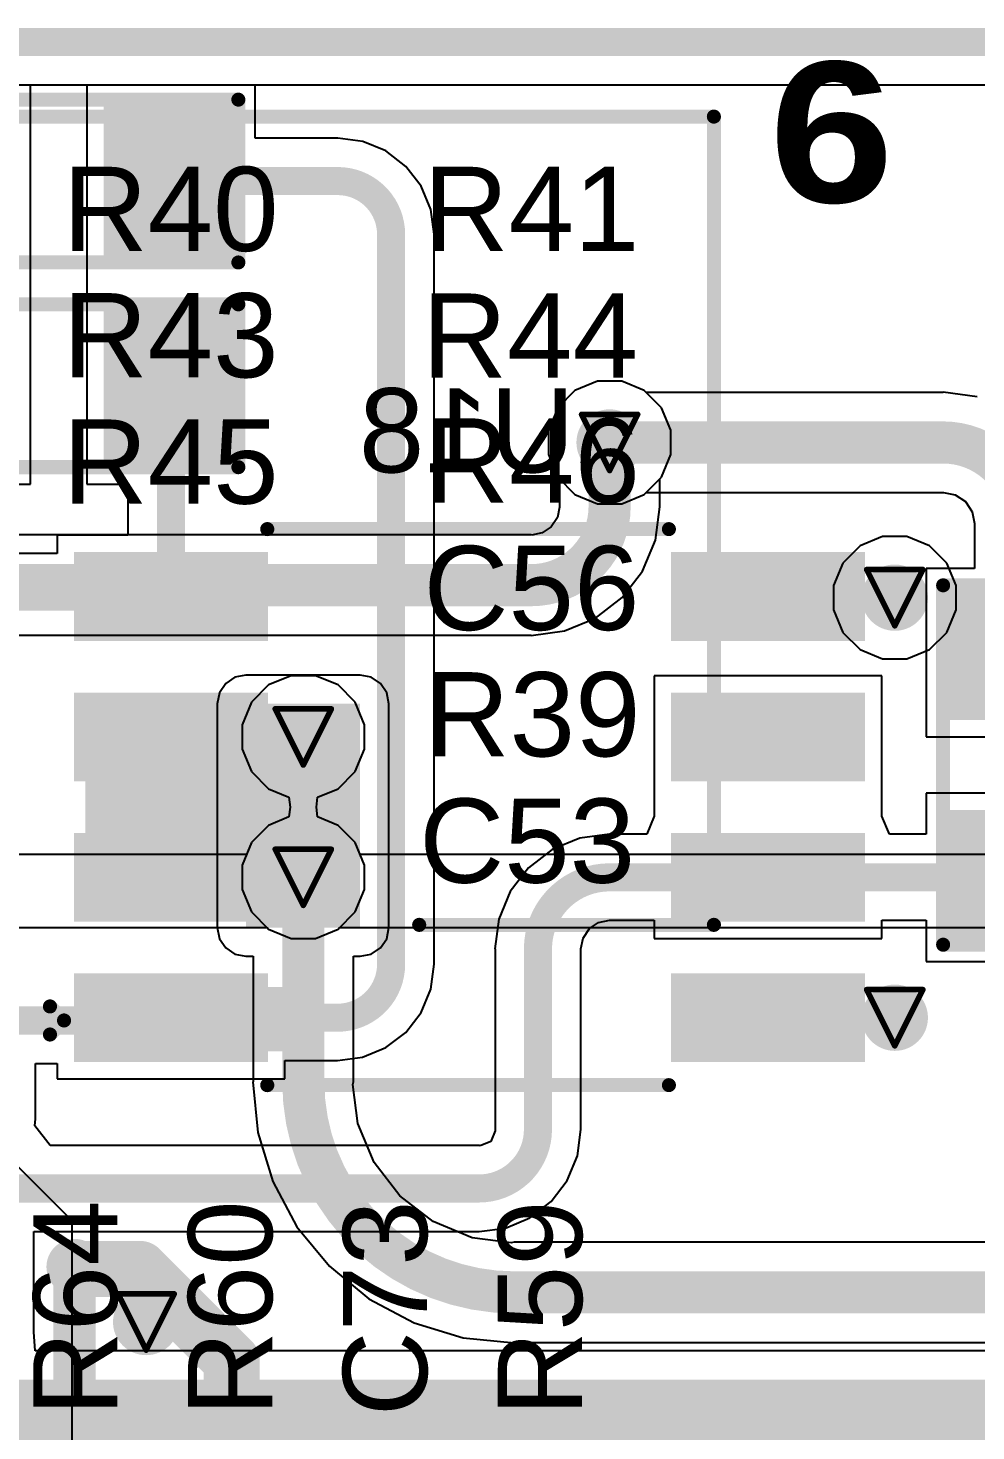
# Model space of a CAD drawing. Header units: inches. Extents: x 0 to 5359, y 0 to 5098.
# Drawn here: x 37.15 to 45.73, y 107.44 to 120.13 of the extents above; entities that cross this region are included whole.
import ezdxf

# ---------------------------------------------------------------- set-up
doc = ezdxf.new("R2010")
doc.units = ezdxf.units.IN
for name, color, linetype in [('Board Outline', 216, 'Continuous'), ('Bottom Layer', 5, 'Continuous'), ('Bottom Overlay', 54, 'Continuous'), ('Bottom Paste', 16, 'Continuous'), ('Bottom Solder', 6, 'Continuous'), ('Drill Drawing', 1, 'Continuous'), ('Layer 1', 16, 'Continuous'), ('Layer 2', 76, 'Continuous'), ('Top Layer', 1, 'Continuous'), ('Top Overlay', 2, 'Continuous'), ('Via Holes', 16, 'Continuous')]:
    doc.layers.add(name, color=color, linetype=linetype)
doc.styles.add('Arial', font='', dxfattribs={"height": 0.2})
doc.styles.add('Arial Black_Bold', font='', dxfattribs={"height": 0.2})
doc.styles.get('Arial').set_extended_font_data('Arial')
doc.styles.get('Arial Black_Bold').set_extended_font_data('Arial Black', bold=True)

# ---------------------------------------------------------------- blocks, each defined once
blk = doc.blocks.new('SOIC_8_0_154___3_90___W______B_2')
at = {"layer": 'Bottom Layer'}
for points in [[(-1.925, 2.205), (-1.925, 1.605), (-3.475, 1.605), (-3.475, 2.205)], [(3.475, 2.205), (3.475, 1.605), (1.925, 1.605), (1.925, 2.205)], [(-1.925, 0.935), (-1.925, 0.335), (-3.475, 0.335), (-3.475, 0.935)], [(3.475, 0.935), (3.475, 0.335), (1.925, 0.335), (1.925, 0.935)], [(-1.925, -0.335), (-1.925, -0.935), (-3.475, -0.935), (-3.475, -0.335)], [(3.475, -0.335), (3.475, -0.935), (1.925, -0.935), (1.925, -0.335)], [(-1.925, -1.605), (-1.925, -2.205), (-3.475, -2.205), (-3.475, -1.605)], [(3.475, -1.605), (3.475, -2.205), (1.925, -2.205), (1.925, -1.605)]]:
    blk.add_hatch(color=5, dxfattribs=at).paths.add_polyline_path(points)
at = {"layer": 'Bottom Overlay'}
blk.add_hatch(color=54, dxfattribs=at).paths.add_polyline_path([(-1.838, -2.21), (-1.483, -2.21), (-1.483, -1.626), (-1.838, -1.626)])
at = {"layer": 'Bottom Paste'}
for points in [[(-1.925, 2.205), (-1.925, 1.605), (-3.475, 1.605), (-3.475, 2.205)], [(3.475, 2.205), (3.475, 1.605), (1.925, 1.605), (1.925, 2.205)], [(-1.925, 0.935), (-1.925, 0.335), (-3.475, 0.335), (-3.475, 0.935)], [(3.475, 0.935), (3.475, 0.335), (1.925, 0.335), (1.925, 0.935)], [(-1.925, -0.335), (-1.925, -0.935), (-3.475, -0.935), (-3.475, -0.335)], [(3.475, -0.335), (3.475, -0.935), (1.925, -0.935), (1.925, -0.335)], [(-1.925, -1.605), (-1.925, -2.205), (-3.475, -2.205), (-3.475, -1.605)], [(3.475, -1.605), (3.475, -2.205), (1.925, -2.205), (1.925, -1.605)]]:
    blk.add_hatch(color=16, dxfattribs=at).paths.add_polyline_path(points)
at = {"layer": 'Bottom Solder'}
for points in [[(-1.823, 2.307), (-1.823, 1.503), (-3.577, 1.503), (-3.577, 2.307)], [(3.577, 2.307), (3.577, 1.503), (1.823, 1.503), (1.823, 2.307)], [(-1.823, 1.037), (-1.823, 0.233), (-3.577, 0.233), (-3.577, 1.037)], [(3.577, 1.037), (3.577, 0.233), (1.823, 0.233), (1.823, 1.037)], [(-1.823, -0.233), (-1.823, -1.037), (-3.577, -1.037), (-3.577, -0.233)], [(3.577, -0.233), (3.577, -1.037), (1.823, -1.037), (1.823, -0.233)], [(-1.823, -1.503), (-1.823, -2.307), (-3.577, -2.307), (-3.577, -1.503)], [(3.577, -1.503), (3.577, -2.307), (1.823, -2.307), (1.823, -1.503)]]:
    blk.add_hatch(color=6, dxfattribs=at).paths.add_polyline_path(points)
at = {"layer": 'Bottom Overlay'}
for points in [[(-1.829, 2.515, 0.127, 0.127, 0), (1.803, 2.515, 0.127, 0.127, 0)], [(-3.794, -1.803, 0.127, 0.127, 0), (-3.667, -1.93, 0.127, 0.127, 0)], [(-3.794, -2.057, 0.127, 0.127, 0), (-3.794, -1.803, 0.127, 0.127, 0)], [(-3.794, -2.057, 0.127, 0.127, 0), (-3.667, -1.93, 0.127, 0.127, 0)], [(-1.829, -2.515, 0.127, 0.127, 0), (1.803, -2.515, 0.127, 0.127, 0)]]:
    blk.add_lwpolyline(points, format="xyseb", dxfattribs=at)
for points in [[(-1.861, 2.515, 0.0635, 0.0635, 1), (-1.797, 2.515, 0.0635, 0.0635, 1)], [(1.772, 2.515, 0.0635, 0.0635, 1), (1.835, 2.515, 0.0635, 0.0635, 1)], [(-3.826, -1.803, 0.0635, 0.0635, 1), (-3.762, -1.803, 0.0635, 0.0635, 1)], [(-3.826, -1.803, 0.0635, 0.0635, 1), (-3.762, -1.803, 0.0635, 0.0635, 1)], [(-3.699, -1.93, 0.0635, 0.0635, 1), (-3.635, -1.93, 0.0635, 0.0635, 1)], [(-3.699, -1.93, 0.0635, 0.0635, 1), (-3.635, -1.93, 0.0635, 0.0635, 1)], [(-3.826, -2.057, 0.0635, 0.0635, 1), (-3.762, -2.057, 0.0635, 0.0635, 1)], [(-3.826, -2.057, 0.0635, 0.0635, 1), (-3.762, -2.057, 0.0635, 0.0635, 1)], [(-1.861, -2.515, 0.0635, 0.0635, 1), (-1.797, -2.515, 0.0635, 0.0635, 1)], [(1.772, -2.515, 0.0635, 0.0635, 1), (1.835, -2.515, 0.0635, 0.0635, 1)]]:
    blk.add_lwpolyline(points, format="xyseb", close=True, dxfattribs=at)
blk = doc.blocks.new('RES_0805_B_7')
at = {"layer": 'Bottom Layer'}
for points in [[(-1.524, 0.635), (-0.508, 0.635), (-0.508, -0.635), (-1.524, -0.635)], [(0.508, 0.635), (1.524, 0.635), (1.524, -0.635), (0.508, -0.635)]]:
    blk.add_hatch(color=5, dxfattribs=at).paths.add_polyline_path(points)
at = {"layer": 'Bottom Paste'}
for points in [[(-1.524, 0.635), (-0.508, 0.635), (-0.508, -0.635), (-1.524, -0.635)], [(0.508, 0.635), (1.524, 0.635), (1.524, -0.635), (0.508, -0.635)]]:
    blk.add_hatch(color=16, dxfattribs=at).paths.add_polyline_path(points)
at = {"layer": 'Bottom Solder'}
for points in [[(-1.6256, 0.7366), (-0.4064, 0.7366), (-0.4064, -0.7366), (-1.6256, -0.7366)], [(0.4064, 0.7366), (1.6256, 0.7366), (1.6256, -0.7366), (0.4064, -0.7366)]]:
    blk.add_hatch(color=6, dxfattribs=at).paths.add_polyline_path(points)
at = {"layer": 'Bottom Overlay'}
for points in [[(1.6256, 0.7366, 0.127, 0.127, 0), (-1.6256, 0.7366, 0.127, 0.127, 0)], [(-1.6256, 0.7366, 0.127, 0.127, 0), (-1.6256, -0.7366, 0.127, 0.127, 0)], [(1.6256, 0.7366, 0.127, 0.127, 0), (1.6256, -0.7366, 0.127, 0.127, 0)], [(1.6256, -0.7366, 0.127, 0.127, 0), (-1.6256, -0.7366, 0.127, 0.127, 0)]]:
    blk.add_lwpolyline(points, format="xyseb", dxfattribs=at)
for points in [[(-1.65735, 0.7366, 0.0635, 0.0635, 1), (-1.59385, 0.7366, 0.0635, 0.0635, 1)], [(-1.65735, 0.7366, 0.0635, 0.0635, 1), (-1.59385, 0.7366, 0.0635, 0.0635, 1)], [(1.59385, 0.7366, 0.0635, 0.0635, 1), (1.65735, 0.7366, 0.0635, 0.0635, 1)], [(1.59385, 0.7366, 0.0635, 0.0635, 1), (1.65735, 0.7366, 0.0635, 0.0635, 1)], [(-1.65735, -0.7366, 0.0635, 0.0635, 1), (-1.59385, -0.7366, 0.0635, 0.0635, 1)], [(-1.65735, -0.7366, 0.0635, 0.0635, 1), (-1.59385, -0.7366, 0.0635, 0.0635, 1)], [(1.59385, -0.7366, 0.0635, 0.0635, 1), (1.65735, -0.7366, 0.0635, 0.0635, 1)], [(1.59385, -0.7366, 0.0635, 0.0635, 1), (1.65735, -0.7366, 0.0635, 0.0635, 1)]]:
    blk.add_lwpolyline(points, format="xyseb", close=True, dxfattribs=at)
blk = doc.blocks.new('RES_0805_B_8')
at = {"layer": 'Bottom Layer'}
for points in [[(-1.524, 0.635), (-0.508, 0.635), (-0.508, -0.635), (-1.524, -0.635)], [(0.508, 0.635), (1.524, 0.635), (1.524, -0.635), (0.508, -0.635)]]:
    blk.add_hatch(color=5, dxfattribs=at).paths.add_polyline_path(points)
at = {"layer": 'Bottom Paste'}
for points in [[(-1.524, 0.635), (-0.508, 0.635), (-0.508, -0.635), (-1.524, -0.635)], [(0.508, 0.635), (1.524, 0.635), (1.524, -0.635), (0.508, -0.635)]]:
    blk.add_hatch(color=16, dxfattribs=at).paths.add_polyline_path(points)
at = {"layer": 'Bottom Solder'}
for points in [[(-1.6256, 0.7366), (-0.4064, 0.7366), (-0.4064, -0.7366), (-1.6256, -0.7366)], [(0.4064, 0.7366), (1.6256, 0.7366), (1.6256, -0.7366), (0.4064, -0.7366)]]:
    blk.add_hatch(color=6, dxfattribs=at).paths.add_polyline_path(points)
at = {"layer": 'Bottom Overlay'}
for points in [[(1.6256, 0.7366, 0.127, 0.127, 0), (-1.6256, 0.7366, 0.127, 0.127, 0)], [(-1.6256, 0.7366, 0.127, 0.127, 0), (-1.6256, -0.7366, 0.127, 0.127, 0)], [(1.6256, 0.7366, 0.127, 0.127, 0), (1.6256, -0.7366, 0.127, 0.127, 0)], [(1.6256, -0.7366, 0.127, 0.127, 0), (-1.6256, -0.7366, 0.127, 0.127, 0)]]:
    blk.add_lwpolyline(points, format="xyseb", dxfattribs=at)
for points in [[(-1.65735, 0.7366, 0.0635, 0.0635, 1), (-1.59385, 0.7366, 0.0635, 0.0635, 1)], [(-1.65735, 0.7366, 0.0635, 0.0635, 1), (-1.59385, 0.7366, 0.0635, 0.0635, 1)], [(1.59385, 0.7366, 0.0635, 0.0635, 1), (1.65735, 0.7366, 0.0635, 0.0635, 1)], [(1.59385, 0.7366, 0.0635, 0.0635, 1), (1.65735, 0.7366, 0.0635, 0.0635, 1)], [(-1.65735, -0.7366, 0.0635, 0.0635, 1), (-1.59385, -0.7366, 0.0635, 0.0635, 1)], [(-1.65735, -0.7366, 0.0635, 0.0635, 1), (-1.59385, -0.7366, 0.0635, 0.0635, 1)], [(1.59385, -0.7366, 0.0635, 0.0635, 1), (1.65735, -0.7366, 0.0635, 0.0635, 1)], [(1.59385, -0.7366, 0.0635, 0.0635, 1), (1.65735, -0.7366, 0.0635, 0.0635, 1)]]:
    blk.add_lwpolyline(points, format="xyseb", close=True, dxfattribs=at)
blk = doc.blocks.new('RES_0805_B_64')
at = {"layer": 'Bottom Layer'}
for points in [[(-1.524, 0.635), (-0.508, 0.635), (-0.508, -0.635), (-1.524, -0.635)], [(0.508, 0.635), (1.524, 0.635), (1.524, -0.635), (0.508, -0.635)]]:
    blk.add_hatch(color=5, dxfattribs=at).paths.add_polyline_path(points)
at = {"layer": 'Bottom Paste'}
for points in [[(-1.524, 0.635), (-0.508, 0.635), (-0.508, -0.635), (-1.524, -0.635)], [(0.508, 0.635), (1.524, 0.635), (1.524, -0.635), (0.508, -0.635)]]:
    blk.add_hatch(color=16, dxfattribs=at).paths.add_polyline_path(points)
at = {"layer": 'Bottom Solder'}
for points in [[(-1.6256, 0.7366), (-0.4064, 0.7366), (-0.4064, -0.7366), (-1.6256, -0.7366)], [(0.4064, 0.7366), (1.6256, 0.7366), (1.6256, -0.7366), (0.4064, -0.7366)]]:
    blk.add_hatch(color=6, dxfattribs=at).paths.add_polyline_path(points)
at = {"layer": 'Bottom Overlay'}
for points in [[(1.6256, 0.7366, 0.127, 0.127, 0), (-1.6256, 0.7366, 0.127, 0.127, 0)], [(-1.6256, -0.7366, 0.127, 0.127, 0), (-1.6256, 0.7366, 0.127, 0.127, 0)], [(1.6256, -0.7366, 0.127, 0.127, 0), (1.6256, 0.7366, 0.127, 0.127, 0)], [(1.6256, -0.7366, 0.127, 0.127, 0), (-1.6256, -0.7366, 0.127, 0.127, 0)]]:
    blk.add_lwpolyline(points, format="xyseb", dxfattribs=at)
for points in [[(-1.65735, 0.7366, 0.0635, 0.0635, 1), (-1.59385, 0.7366, 0.0635, 0.0635, 1)], [(-1.65735, 0.7366, 0.0635, 0.0635, 1), (-1.59385, 0.7366, 0.0635, 0.0635, 1)], [(1.59385, 0.7366, 0.0635, 0.0635, 1), (1.65735, 0.7366, 0.0635, 0.0635, 1)], [(1.59385, 0.7366, 0.0635, 0.0635, 1), (1.65735, 0.7366, 0.0635, 0.0635, 1)], [(-1.65735, -0.7366, 0.0635, 0.0635, 1), (-1.59385, -0.7366, 0.0635, 0.0635, 1)], [(-1.65735, -0.7366, 0.0635, 0.0635, 1), (-1.59385, -0.7366, 0.0635, 0.0635, 1)], [(1.59385, -0.7366, 0.0635, 0.0635, 1), (1.65735, -0.7366, 0.0635, 0.0635, 1)], [(1.59385, -0.7366, 0.0635, 0.0635, 1), (1.65735, -0.7366, 0.0635, 0.0635, 1)]]:
    blk.add_lwpolyline(points, format="xyseb", close=True, dxfattribs=at)

msp = doc.modelspace()

# ---------------------------------------------------------------- hatches: boundary and pattern name
at = {"layer": 'Bottom Layer'}
h = msp.add_hatch(color=5, dxfattribs=at)
edge = h.paths.add_edge_path()
edge.add_arc((42.413, 116.378), 0.3, 0, 360)
h = msp.add_hatch(color=5, dxfattribs=at)
edge = h.paths.add_edge_path()
edge.add_arc((44.992, 114.974), 0.3, 0, 360)
msp.add_hatch(color=5, dxfattribs=at).paths.add_polyline_path([(37.671, 112.144), (39.953, 112.144), (39.953, 114.014), (37.671, 114.014)])
h = msp.add_hatch(color=5, dxfattribs=at)
edge = h.paths.add_edge_path()
edge.add_arc((39.643, 113.714), 0.3, 0, 360)
h = msp.add_hatch(color=5, dxfattribs=at)
edge = h.paths.add_edge_path()
edge.add_arc((39.643, 112.444), 0.3, 0, 360)
h = msp.add_hatch(color=5, dxfattribs=at)
edge = h.paths.add_edge_path()
edge.add_arc((44.992, 111.174), 0.3, 0, 360)
h = msp.add_hatch(color=5, dxfattribs=at)
edge = h.paths.add_edge_path()
edge.add_arc((38.222, 108.421), 0.3, 0, 360)
at = {"layer": 'Layer 1'}
h = msp.add_hatch(color=16, dxfattribs=at)
edge = h.paths.add_edge_path()
edge.add_arc((42.413, 116.378), 0.3, 0, 360)
h = msp.add_hatch(color=16, dxfattribs=at)
edge = h.paths.add_edge_path()
edge.add_arc((44.992, 114.974), 0.3, 0, 360)
h = msp.add_hatch(color=16, dxfattribs=at)
edge = h.paths.add_edge_path()
edge.add_arc((39.643, 113.714), 0.3, 0, 360)
h = msp.add_hatch(color=16, dxfattribs=at)
edge = h.paths.add_edge_path()
edge.add_arc((39.643, 112.444), 0.3, 0, 360)
h = msp.add_hatch(color=16, dxfattribs=at)
edge = h.paths.add_edge_path()
edge.add_arc((44.992, 111.174), 0.3, 0, 360)
h = msp.add_hatch(color=16, dxfattribs=at)
edge = h.paths.add_edge_path()
edge.add_arc((38.222, 108.421), 0.3, 0, 360)
at = {"layer": 'Layer 2'}
h = msp.add_hatch(color=76, dxfattribs=at)
edge = h.paths.add_edge_path()
edge.add_arc((42.413, 116.378), 0.3, 0, 360)
h = msp.add_hatch(color=76, dxfattribs=at)
edge = h.paths.add_edge_path()
edge.add_arc((44.992, 114.974), 0.3, 0, 360)
h = msp.add_hatch(color=76, dxfattribs=at)
edge = h.paths.add_edge_path()
edge.add_arc((39.643, 113.714), 0.3, 0, 360)
h = msp.add_hatch(color=76, dxfattribs=at)
edge = h.paths.add_edge_path()
edge.add_arc((39.643, 112.444), 0.3, 0, 360)
h = msp.add_hatch(color=76, dxfattribs=at)
edge = h.paths.add_edge_path()
edge.add_arc((44.992, 111.174), 0.3, 0, 360)
h = msp.add_hatch(color=76, dxfattribs=at)
edge = h.paths.add_edge_path()
edge.add_arc((38.222, 108.421), 0.3, 0, 360)
at = {"layer": 'Top Layer'}
h = msp.add_hatch(color=1, dxfattribs=at)
edge = h.paths.add_edge_path()
edge.add_arc((42.413, 116.378), 0.3, 0, 360)
h = msp.add_hatch(color=1, dxfattribs=at)
edge = h.paths.add_edge_path()
edge.add_arc((44.992, 114.974), 0.3, 0, 360)
msp.add_hatch(color=1, dxfattribs=at).paths.add_polyline_path([(39.124, 111.989), (40.157, 111.989), (40.157, 114.014), (39.124, 114.014)])
h = msp.add_hatch(color=1, dxfattribs=at)
edge = h.paths.add_edge_path()
edge.add_arc((39.643, 113.714), 0.3, 0, 360)
h = msp.add_hatch(color=1, dxfattribs=at)
edge = h.paths.add_edge_path()
edge.add_arc((39.643, 112.444), 0.3, 0, 360)
h = msp.add_hatch(color=1, dxfattribs=at)
edge = h.paths.add_edge_path()
edge.add_arc((44.992, 111.174), 0.3, 0, 360)
h = msp.add_hatch(color=1, dxfattribs=at)
edge = h.paths.add_edge_path()
edge.add_arc((38.222, 108.421), 0.3, 0, 360)
at = {"layer": 'Via Holes'}
h = msp.add_hatch(color=7, dxfattribs=at)
edge = h.paths.add_edge_path()
edge.add_arc((42.413, 116.378), 0.15, 0, 360)
h = msp.add_hatch(color=7, dxfattribs=at)
edge = h.paths.add_edge_path()
edge.add_arc((44.992, 114.974), 0.15, 0, 360)
h = msp.add_hatch(color=7, dxfattribs=at)
edge = h.paths.add_edge_path()
edge.add_arc((39.643, 113.714), 0.15, 0, 360)
h = msp.add_hatch(color=7, dxfattribs=at)
edge = h.paths.add_edge_path()
edge.add_arc((39.643, 112.444), 0.15, 0, 360)
h = msp.add_hatch(color=7, dxfattribs=at)
edge = h.paths.add_edge_path()
edge.add_arc((44.992, 111.174), 0.15, 0, 360)
h = msp.add_hatch(color=7, dxfattribs=at)
edge = h.paths.add_edge_path()
edge.add_arc((38.222, 108.421), 0.15, 0, 360)

# ---------------------------------------------------------------- linework, layer by layer
at = {"layer": 'Board Outline'}
msp.add_lwpolyline([(0, 120, 0.254, 0.254, 0), (110, 120, 0.254, 0.254, 0)], format="xyseb", dxfattribs=at)
at = {"layer": 'Bottom Layer'}
for p, q in [((37.176, 117.854), (37.176, 119.612)), ((37.176, 119.612), (37.684, 119.612)), ((37.684, 119.612), (37.684, 117.854)), ((39.208, 119.131), (39.208, 119.612)), ((39.208, 119.612), (105.855, 119.612)), ((39.954, 119.131), (39.208, 119.131)), ((40.18, 119.102), (39.954, 119.131)), ((39.954, 119.131), (39.954, 119.131)), ((40.39, 119.015), (40.18, 119.102)), ((40.57, 118.876), (40.39, 119.015)), ((40.709, 118.696), (40.57, 118.876)), ((40.796, 118.486), (40.709, 118.696)), ((40.825, 118.261), (40.796, 118.486)), ((40.825, 118.26), (40.825, 118.261)), ((40.825, 111.658), (40.825, 118.26)), ((37.176, 117.78), (37.176, 117.854)), ((37.176, 117.854), (37.176, 117.854)), ((37.176, 117.676), (37.176, 117.78)), ((37.176, 117.78), (37.176, 117.78)), ((37.684, 117.854), (37.684, 117.854)), ((37.684, 117.854), (37.684, 117.78)), ((37.684, 117.78), (37.684, 117.78)), ((37.684, 117.78), (37.684, 116.002)), ((37.176, 116.002), (37.176, 117.676)), ((42.303, 116.932), (42.1, 116.848)), ((42.524, 116.932), (42.303, 116.932)), ((42.727, 116.848), (42.524, 116.932)), ((42.1, 116.848), (41.944, 116.692)), ((42.744, 116.831), (42.727, 116.848)), ((45.43, 116.831), (42.744, 116.831)), ((45.738, 116.792), (45.43, 116.833)), ((45.43, 116.833), (45.43, 116.831)), ((41.944, 116.692), (41.859, 116.488)), ((41.859, 116.488), (41.859, 116.268)), ((41.859, 116.268), (41.944, 116.064)), ((35.652, 116.002), (37.176, 116.002)), ((37.684, 116.002), (38.057, 116.002)), ((38.057, 116.002), (38.057, 115.538)), ((41.944, 116.064), (42.1, 115.908)), ((42.1, 115.908), (42.303, 115.824)), ((42.524, 115.824), (42.727, 115.908)), ((42.727, 115.908), (42.744, 115.925)), ((42.744, 115.925), (45.43, 115.925)), ((45.43, 115.925), (45.433, 115.926)), ((45.433, 115.926), (45.539, 115.905)), ((45.539, 115.905), (45.631, 115.843)), ((42.303, 115.824), (42.524, 115.824)), ((45.631, 115.843), (45.693, 115.75)), ((45.693, 115.75), (45.714, 115.645)), ((45.714, 115.645), (45.713, 115.641)), ((45.713, 115.641), (45.713, 115.238)), ((38.057, 115.538), (37.417, 115.538)), ((37.417, 115.538), (37.417, 115.373)), ((37.417, 115.373), (35.314, 115.373)), ((45.713, 115.238), (45.277, 115.238)), ((45.277, 115.238), (45.277, 113.714)), ((44.875, 114.268), (42.817, 114.268)), ((42.817, 114.268), (42.817, 113.176)), ((44.875, 113.176), (44.875, 114.268)), ((45.277, 113.714), (47.055, 113.714)), ((42.817, 113.176), (42.817, 113.16)), ((42.817, 113.16), (42.817, 112.998)), ((44.875, 113.16), (44.875, 113.176)), ((44.875, 112.998), (44.875, 113.16)), ((47.055, 113.206), (45.277, 113.206)), ((45.277, 113.206), (45.277, 112.833)), ((42.817, 112.998), (42.749, 112.833)), ((44.943, 112.833), (44.875, 112.998)), ((42.413, 112.834), (42.145, 112.799)), ((42.413, 112.833), (42.413, 112.834)), ((42.749, 112.833), (42.413, 112.833)), ((45.277, 112.833), (44.943, 112.833)), ((42.145, 112.799), (41.894, 112.695)), ((41.894, 112.695), (41.679, 112.53)), ((41.679, 112.53), (41.514, 112.315)), ((41.514, 112.315), (41.411, 112.065)), ((41.411, 112.065), (41.375, 111.796)), ((42.174, 111.895), (42.23, 111.98)), ((42.23, 111.98), (42.314, 112.036)), ((42.314, 112.036), (42.413, 112.056)), ((42.413, 112.056), (42.413, 112.056)), ((42.413, 112.056), (42.817, 112.056)), ((42.817, 112.056), (42.817, 111.89)), ((44.875, 111.89), (44.875, 112.056)), ((44.875, 112.056), (45.277, 112.056)), ((45.277, 112.056), (45.277, 111.682)), ((42.154, 111.796), (42.174, 111.895)), ((42.817, 111.89), (44.875, 111.89)), ((41.375, 111.796), (41.377, 111.796)), ((41.377, 111.796), (41.377, 110.162)), ((42.154, 110.162), (42.154, 111.796)), ((42.154, 111.796), (42.154, 111.796)), ((40.796, 111.433), (40.825, 111.658)), ((45.277, 111.682), (47.055, 111.682)), ((40.708, 111.222), (40.796, 111.433)), ((40.57, 111.041), (40.708, 111.222)), ((40.389, 110.903), (40.57, 111.041)), ((39.953, 110.786), (40.179, 110.816)), ((40.179, 110.816), (40.389, 110.903)), ((37.221, 110.28), (37.221, 110.76)), ((37.221, 110.76), (37.417, 110.76)), ((37.417, 110.76), (37.417, 110.62)), ((39.475, 110.62), (39.475, 110.786)), ((39.475, 110.786), (39.953, 110.786)), ((37.417, 110.62), (39.475, 110.62)), ((37.215, 110.195), (37.221, 110.26)), ((37.353, 110.017), (37.215, 110.195)), ((37.221, 110.26), (37.221, 110.28)), ((41.377, 110.162), (41.379, 110.152)), ((42.123, 109.923), (42.154, 110.162)), ((42.154, 110.162), (42.154, 110.162)), ((41.339, 110.055), (41.242, 110.015)), ((41.379, 110.152), (41.339, 110.055)), ((41.232, 110.017), (37.353, 110.017)), ((41.242, 110.015), (41.232, 110.017)), ((42.03, 109.701), (42.123, 109.923)), ((41.884, 109.51), (42.03, 109.701)), ((41.693, 109.363), (41.884, 109.51)), ((41.471, 109.271), (41.693, 109.363)), ((37.205, 108.336), (37.205, 109.24)), ((37.205, 109.24), (41.232, 109.24)), ((41.232, 109.24), (41.471, 109.271)), ((41.232, 109.24), (41.232, 109.24)), ((37.205, 108.331), (37.205, 108.336)), ((37.218, 108.159), (37.205, 108.331)), ((55.549, 108.159), (37.218, 108.159))]:
    msp.add_line(p, q, dxfattribs=at)
for points in [[(38.483, 118.743, 0.254, 0.254, 0), (39.954, 118.743, 0.254, 0.254, 0)], [(39.954, 118.743, 0.254, 0.254, -0.414214), (40.437, 118.26, 0.254, 0.254, 0)], [(40.437, 111.658, 0.254, 0.254, 0), (40.437, 118.26, 0.254, 0.254, 0)], [(38.446, 114.984, 0.254, 0.254, 0), (38.446, 116.891, 0.254, 0.254, 0)], [(42.413, 116.378, 0.381, 0.381, 0), (45.43, 116.378, 0.381, 0.381, 0)], [(45.43, 116.378, 0.381, 0.381, -0.414214), (46.166, 115.641, 0.381, 0.381, 0)], [(34.425, 114.984, 0.254, 0.254, 0), (38.446, 114.984, 0.254, 0.254, 0)], [(41.765, 111.796, 0.254, 0.254, -0.414214), (42.413, 112.444, 0.254, 0.254, 0)], [(42.413, 112.444, 0.254, 0.254, 0), (43.846, 112.444, 0.254, 0.254, 0)], [(43.846, 112.444, 0.254, 0.254, 0), (46.166, 112.444, 0.254, 0.254, 0)], [(41.765, 110.162, 0.254, 0.254, 0), (41.765, 111.796, 0.254, 0.254, 0)], [(40.437, 111.658, 0.254, 0.254, -0.414214), (39.953, 111.174, 0.254, 0.254, 0)], [(36.459, 111.149, 0.254, 0.254, 0), (38.421, 111.149, 0.254, 0.254, 0)], [(38.446, 111.174, 0.254, 0.254, -0.414214), (38.421, 111.149, 0.254, 0.254, 0)], [(38.446, 111.174, 0.254, 0.254, 0), (39.953, 111.174, 0.254, 0.254, 0)], [(41.765, 110.162, 0.254, 0.254, -0.414214), (41.232, 109.629, 0.254, 0.254, 0)], [(36.824, 109.629, 0.254, 0.254, 0), (41.232, 109.629, 0.254, 0.254, 0)], [(36.153, 107.454, 0.889, 0.889, 0), (55.549, 107.454, 0.889, 0.889, 0)]]:
    msp.add_lwpolyline(points, format="xyseb", dxfattribs=at)
for points in [[(38.419, 118.743, 0.127, 0.127, 1), (38.546, 118.743, 0.127, 0.127, 1)], [(39.891, 118.743, 0.127, 0.127, 1), (40.018, 118.743, 0.127, 0.127, 1)], [(39.891, 118.743, 0.127, 0.127, 1), (40.018, 118.743, 0.127, 0.127, 1)], [(40.373, 118.26, 0.127, 0.127, 1), (40.5, 118.26, 0.127, 0.127, 1)], [(40.373, 118.26, 0.127, 0.127, 1), (40.5, 118.26, 0.127, 0.127, 1)], [(38.382, 116.891, 0.127, 0.127, 1), (38.509, 116.891, 0.127, 0.127, 1)], [(42.318, 116.378, 0.191, 0.191, 1), (42.509, 116.378, 0.191, 0.191, 1)], [(45.334, 116.378, 0.191, 0.191, 1), (45.525, 116.378, 0.191, 0.191, 1)], [(45.334, 116.378, 0.191, 0.191, 1), (45.525, 116.378, 0.191, 0.191, 1)], [(38.382, 114.984, 0.127, 0.127, 1), (38.509, 114.984, 0.127, 0.127, 1)], [(38.382, 114.984, 0.127, 0.127, 1), (38.509, 114.984, 0.127, 0.127, 1)], [(42.35, 112.444, 0.127, 0.127, 1), (42.477, 112.444, 0.127, 0.127, 1)], [(42.35, 112.444, 0.127, 0.127, 1), (42.477, 112.444, 0.127, 0.127, 1)], [(43.782, 112.444, 0.127, 0.127, 1), (43.909, 112.444, 0.127, 0.127, 1)], [(43.782, 112.444, 0.127, 0.127, 1), (43.909, 112.444, 0.127, 0.127, 1)], [(41.702, 111.796, 0.127, 0.127, 1), (41.829, 111.796, 0.127, 0.127, 1)], [(41.702, 111.796, 0.127, 0.127, 1), (41.829, 111.796, 0.127, 0.127, 1)], [(40.373, 111.658, 0.127, 0.127, 1), (40.5, 111.658, 0.127, 0.127, 1)], [(40.373, 111.658, 0.127, 0.127, 1), (40.5, 111.658, 0.127, 0.127, 1)], [(38.357, 111.149, 0.127, 0.127, 1), (38.484, 111.149, 0.127, 0.127, 1)], [(38.357, 111.149, 0.127, 0.127, 1), (38.484, 111.149, 0.127, 0.127, 1)], [(38.382, 111.174, 0.127, 0.127, 1), (38.509, 111.174, 0.127, 0.127, 1)], [(38.382, 111.174, 0.127, 0.127, 1), (38.509, 111.174, 0.127, 0.127, 1)], [(39.889, 111.174, 0.127, 0.127, 1), (40.016, 111.174, 0.127, 0.127, 1)], [(39.889, 111.174, 0.127, 0.127, 1), (40.016, 111.174, 0.127, 0.127, 1)], [(41.702, 110.162, 0.127, 0.127, 1), (41.829, 110.162, 0.127, 0.127, 1)], [(41.702, 110.162, 0.127, 0.127, 1), (41.829, 110.162, 0.127, 0.127, 1)], [(41.168, 109.629, 0.127, 0.127, 1), (41.295, 109.629, 0.127, 0.127, 1)], [(41.168, 109.629, 0.127, 0.127, 1), (41.295, 109.629, 0.127, 0.127, 1)]]:
    msp.add_lwpolyline(points, format="xyseb", close=True, dxfattribs=at)
at = {"layer": 'Drill Drawing'}
for points in [[(42.159, 116.632, 0.0508, 0.0508, 0), (42.667, 116.632, 0.0508, 0.0508, 0)], [(42.159, 116.632, 0.0508, 0.0508, 0), (42.413, 116.124, 0.0508, 0.0508, 0)], [(42.413, 116.124, 0.0508, 0.0508, 0), (42.667, 116.632, 0.0508, 0.0508, 0)], [(44.738, 115.228, 0.0508, 0.0508, 0), (45.246, 115.228, 0.0508, 0.0508, 0)], [(44.738, 115.228, 0.0508, 0.0508, 0), (44.992, 114.72, 0.0508, 0.0508, 0)], [(44.992, 114.72, 0.0508, 0.0508, 0), (45.246, 115.228, 0.0508, 0.0508, 0)], [(39.389, 113.968, 0.0508, 0.0508, 0), (39.897, 113.968, 0.0508, 0.0508, 0)], [(39.389, 113.968, 0.0508, 0.0508, 0), (39.643, 113.46, 0.0508, 0.0508, 0)], [(39.643, 113.46, 0.0508, 0.0508, 0), (39.897, 113.968, 0.0508, 0.0508, 0)], [(39.389, 112.698, 0.0508, 0.0508, 0), (39.897, 112.698, 0.0508, 0.0508, 0)], [(39.389, 112.698, 0.0508, 0.0508, 0), (39.643, 112.19, 0.0508, 0.0508, 0)], [(39.643, 112.19, 0.0508, 0.0508, 0), (39.897, 112.698, 0.0508, 0.0508, 0)], [(44.738, 111.428, 0.0508, 0.0508, 0), (45.246, 111.428, 0.0508, 0.0508, 0)], [(44.738, 111.428, 0.0508, 0.0508, 0), (44.992, 110.92, 0.0508, 0.0508, 0)], [(44.992, 110.92, 0.0508, 0.0508, 0), (45.246, 111.428, 0.0508, 0.0508, 0)], [(37.968, 108.675, 0.0508, 0.0508, 0), (38.476, 108.675, 0.0508, 0.0508, 0)], [(37.968, 108.675, 0.0508, 0.0508, 0), (38.222, 108.167, 0.0508, 0.0508, 0)], [(38.222, 108.167, 0.0508, 0.0508, 0), (38.476, 108.675, 0.0508, 0.0508, 0)]]:
    msp.add_lwpolyline(points, format="xyseb", dxfattribs=at)
for points in [[(42.147, 116.632, 0.0254, 0.0254, 1), (42.172, 116.632, 0.0254, 0.0254, 1)], [(42.147, 116.632, 0.0254, 0.0254, 1), (42.172, 116.632, 0.0254, 0.0254, 1)], [(42.655, 116.632, 0.0254, 0.0254, 1), (42.68, 116.632, 0.0254, 0.0254, 1)], [(42.655, 116.632, 0.0254, 0.0254, 1), (42.68, 116.632, 0.0254, 0.0254, 1)], [(42.401, 116.124, 0.0254, 0.0254, 1), (42.426, 116.124, 0.0254, 0.0254, 1)], [(42.401, 116.124, 0.0254, 0.0254, 1), (42.426, 116.124, 0.0254, 0.0254, 1)], [(44.725, 115.228, 0.0254, 0.0254, 1), (44.751, 115.228, 0.0254, 0.0254, 1)], [(44.725, 115.228, 0.0254, 0.0254, 1), (44.751, 115.228, 0.0254, 0.0254, 1)], [(45.233, 115.228, 0.0254, 0.0254, 1), (45.259, 115.228, 0.0254, 0.0254, 1)], [(45.233, 115.228, 0.0254, 0.0254, 1), (45.259, 115.228, 0.0254, 0.0254, 1)], [(44.979, 114.72, 0.0254, 0.0254, 1), (45.005, 114.72, 0.0254, 0.0254, 1)], [(44.979, 114.72, 0.0254, 0.0254, 1), (45.005, 114.72, 0.0254, 0.0254, 1)], [(39.376, 113.968, 0.0254, 0.0254, 1), (39.401, 113.968, 0.0254, 0.0254, 1)], [(39.376, 113.968, 0.0254, 0.0254, 1), (39.401, 113.968, 0.0254, 0.0254, 1)], [(39.884, 113.968, 0.0254, 0.0254, 1), (39.909, 113.968, 0.0254, 0.0254, 1)], [(39.884, 113.968, 0.0254, 0.0254, 1), (39.909, 113.968, 0.0254, 0.0254, 1)], [(39.63, 113.46, 0.0254, 0.0254, 1), (39.655, 113.46, 0.0254, 0.0254, 1)], [(39.63, 113.46, 0.0254, 0.0254, 1), (39.655, 113.46, 0.0254, 0.0254, 1)], [(39.376, 112.698, 0.0254, 0.0254, 1), (39.401, 112.698, 0.0254, 0.0254, 1)], [(39.376, 112.698, 0.0254, 0.0254, 1), (39.401, 112.698, 0.0254, 0.0254, 1)], [(39.884, 112.698, 0.0254, 0.0254, 1), (39.909, 112.698, 0.0254, 0.0254, 1)], [(39.884, 112.698, 0.0254, 0.0254, 1), (39.909, 112.698, 0.0254, 0.0254, 1)], [(39.63, 112.19, 0.0254, 0.0254, 1), (39.655, 112.19, 0.0254, 0.0254, 1)], [(39.63, 112.19, 0.0254, 0.0254, 1), (39.655, 112.19, 0.0254, 0.0254, 1)], [(44.725, 111.428, 0.0254, 0.0254, 1), (44.751, 111.428, 0.0254, 0.0254, 1)], [(44.725, 111.428, 0.0254, 0.0254, 1), (44.751, 111.428, 0.0254, 0.0254, 1)], [(45.233, 111.428, 0.0254, 0.0254, 1), (45.259, 111.428, 0.0254, 0.0254, 1)], [(45.233, 111.428, 0.0254, 0.0254, 1), (45.259, 111.428, 0.0254, 0.0254, 1)], [(44.979, 110.92, 0.0254, 0.0254, 1), (45.005, 110.92, 0.0254, 0.0254, 1)], [(44.979, 110.92, 0.0254, 0.0254, 1), (45.005, 110.92, 0.0254, 0.0254, 1)], [(37.955, 108.675, 0.0254, 0.0254, 1), (37.981, 108.675, 0.0254, 0.0254, 1)], [(37.955, 108.675, 0.0254, 0.0254, 1), (37.981, 108.675, 0.0254, 0.0254, 1)], [(38.463, 108.675, 0.0254, 0.0254, 1), (38.489, 108.675, 0.0254, 0.0254, 1)], [(38.463, 108.675, 0.0254, 0.0254, 1), (38.489, 108.675, 0.0254, 0.0254, 1)], [(38.209, 108.167, 0.0254, 0.0254, 1), (38.235, 108.167, 0.0254, 0.0254, 1)], [(38.209, 108.167, 0.0254, 0.0254, 1), (38.235, 108.167, 0.0254, 0.0254, 1)]]:
    msp.add_lwpolyline(points, format="xyseb", close=True, dxfattribs=at)
at = {"layer": 'Layer 1'}
for p, q in [((4.145, 119.612), (105.855, 119.612)), ((42.303, 116.932), (42.1, 116.848)), ((42.524, 116.932), (42.303, 116.932)), ((42.727, 116.848), (42.524, 116.932)), ((42.1, 116.848), (41.944, 116.692)), ((42.883, 116.692), (42.727, 116.848)), ((41.944, 116.692), (41.859, 116.488)), ((42.967, 116.488), (42.883, 116.692)), ((41.859, 116.488), (41.859, 116.268)), ((42.967, 116.268), (42.967, 116.488)), ((41.859, 116.268), (41.944, 116.064)), ((42.883, 116.064), (42.967, 116.268)), ((41.944, 116.064), (42.1, 115.908)), ((42.727, 115.908), (42.883, 116.064)), ((42.1, 115.908), (42.303, 115.824)), ((42.524, 115.824), (42.727, 115.908)), ((42.303, 115.824), (42.524, 115.824)), ((39.533, 114.268), (39.329, 114.184)), ((39.753, 114.268), (39.533, 114.268)), ((39.957, 114.184), (39.753, 114.268)), ((39.329, 114.184), (39.173, 114.028)), ((40.112, 114.028), (39.957, 114.184)), ((39.173, 114.028), (39.089, 113.825)), ((40.197, 113.825), (40.112, 114.028)), ((39.089, 113.825), (39.089, 113.604)), ((40.197, 113.604), (40.197, 113.825)), ((39.089, 113.604), (39.173, 113.401)), ((40.112, 113.401), (40.197, 113.604)), ((39.173, 113.401), (39.329, 113.245)), ((39.957, 113.245), (40.112, 113.401)), ((39.329, 113.245), (39.513, 113.168)), ((39.772, 113.168), (39.957, 113.245)), ((39.513, 113.168), (39.523, 113.079)), ((39.762, 113.079), (39.772, 113.168)), ((39.513, 112.99), (39.329, 112.914)), ((39.523, 113.079), (39.513, 112.99)), ((39.772, 112.99), (39.762, 113.079)), ((39.957, 112.914), (39.772, 112.99)), ((39.329, 112.914), (39.173, 112.758)), ((40.112, 112.758), (39.957, 112.914)), ((39.173, 112.758), (39.089, 112.555)), ((40.197, 112.555), (40.112, 112.758)), ((39.089, 112.555), (39.089, 112.334)), ((40.197, 112.334), (40.197, 112.555)), ((39.089, 112.334), (39.173, 112.131)), ((40.112, 112.131), (40.197, 112.334)), ((39.173, 112.131), (39.329, 111.975)), ((39.957, 111.975), (40.112, 112.131)), ((39.329, 111.975), (39.533, 111.89)), ((39.753, 111.89), (39.957, 111.975)), ((39.533, 111.89), (39.753, 111.89))]:
    msp.add_line(p, q, dxfattribs=at)
at = {"layer": 'Layer 2'}
for p, q in [((4.145, 119.612), (69.11, 119.612)), ((42.303, 116.932), (42.1, 116.848)), ((42.524, 116.932), (42.303, 116.932)), ((42.727, 116.848), (42.524, 116.932)), ((42.1, 116.848), (41.944, 116.692)), ((42.883, 116.692), (42.727, 116.848)), ((41.944, 116.692), (41.859, 116.488)), ((42.967, 116.488), (42.883, 116.692)), ((41.859, 116.488), (41.859, 116.268)), ((42.967, 116.268), (42.967, 116.488)), ((41.859, 116.268), (41.944, 116.064)), ((42.883, 116.064), (42.967, 116.268)), ((41.944, 116.064), (42.1, 115.908)), ((42.727, 115.908), (42.883, 116.064)), ((42.1, 115.908), (42.303, 115.824)), ((42.524, 115.824), (42.727, 115.908)), ((42.303, 115.824), (42.524, 115.824)), ((44.882, 115.528), (44.678, 115.443)), ((45.102, 115.528), (44.882, 115.528)), ((45.306, 115.443), (45.102, 115.528)), ((44.678, 115.443), (44.522, 115.287)), ((45.462, 115.287), (45.306, 115.443)), ((44.522, 115.287), (44.438, 115.084)), ((45.546, 115.084), (45.462, 115.287)), ((44.438, 115.084), (44.438, 114.863)), ((45.546, 114.863), (45.546, 115.084)), ((44.438, 114.863), (44.522, 114.66)), ((45.462, 114.66), (45.546, 114.863)), ((44.522, 114.66), (44.678, 114.504)), ((45.306, 114.504), (45.462, 114.66)), ((44.678, 114.504), (44.882, 114.42)), ((45.102, 114.42), (45.306, 114.504)), ((44.882, 114.42), (45.102, 114.42)), ((39.533, 114.268), (39.329, 114.184)), ((39.753, 114.268), (39.533, 114.268)), ((39.957, 114.184), (39.753, 114.268)), ((39.329, 114.184), (39.173, 114.028)), ((40.112, 114.028), (39.957, 114.184)), ((39.173, 114.028), (39.089, 113.825)), ((40.197, 113.825), (40.112, 114.028)), ((39.089, 113.825), (39.089, 113.604)), ((40.197, 113.604), (40.197, 113.825)), ((39.089, 113.604), (39.173, 113.401)), ((40.112, 113.401), (40.197, 113.604)), ((39.173, 113.401), (39.329, 113.245)), ((39.957, 113.245), (40.112, 113.401)), ((39.329, 113.245), (39.513, 113.168)), ((39.772, 113.168), (39.957, 113.245)), ((39.513, 113.168), (39.523, 113.079)), ((39.762, 113.079), (39.772, 113.168)), ((39.513, 112.99), (39.329, 112.914)), ((39.523, 113.079), (39.513, 112.99)), ((39.772, 112.99), (39.762, 113.079)), ((39.957, 112.914), (39.772, 112.99)), ((39.329, 112.914), (39.173, 112.758)), ((40.112, 112.758), (39.957, 112.914)), ((39.173, 112.758), (39.128, 112.649)), ((40.158, 112.649), (40.112, 112.758)), ((39.128, 112.649), (9.789, 112.649)), ((58.801, 112.649), (40.158, 112.649)), ((27.604, 111.989), (39.315, 111.989)), ((39.315, 111.989), (39.329, 111.975)), ((39.329, 111.975), (39.533, 111.89)), ((39.753, 111.89), (39.957, 111.975)), ((39.957, 111.975), (39.97, 111.989)), ((39.97, 111.989), (58.344, 111.989)), ((39.533, 111.89), (39.753, 111.89)), ((37.552, 109.336), (36.788, 110.1)), ((37.552, 93.452), (37.552, 109.336))]:
    msp.add_line(p, q, dxfattribs=at)
at = {"layer": 'Top Layer'}
for p, q in [((4.145, 119.612), (105.855, 119.612)), ((42.303, 116.932), (42.1, 116.848)), ((42.524, 116.932), (42.303, 116.932)), ((42.727, 116.848), (42.524, 116.932)), ((42.1, 116.848), (41.944, 116.692)), ((42.883, 116.692), (42.727, 116.848)), ((41.944, 116.692), (41.859, 116.488)), ((42.967, 116.488), (42.883, 116.692)), ((41.859, 116.488), (41.859, 116.268)), ((42.967, 116.268), (42.967, 116.488)), ((41.859, 116.268), (41.944, 116.064)), ((42.883, 116.064), (42.967, 116.268)), ((41.944, 116.064), (41.96, 116.048)), ((41.96, 116.048), (41.96, 115.796)), ((42.867, 116.048), (42.883, 116.064)), ((42.867, 115.796), (42.867, 116.048)), ((41.961, 115.793), (41.942, 115.698)), ((41.96, 115.796), (41.961, 115.793)), ((42.828, 115.495), (42.868, 115.796)), ((42.868, 115.796), (42.867, 115.796)), ((41.942, 115.698), (41.886, 115.615)), ((41.705, 115.541), (26.721, 115.541)), ((41.707, 115.54), (41.705, 115.541)), ((41.803, 115.559), (41.707, 115.54)), ((41.886, 115.615), (41.803, 115.559)), ((42.712, 115.214), (42.828, 115.495)), ((42.527, 114.974), (42.712, 115.214)), ((42.286, 114.789), (42.527, 114.974)), ((42.006, 114.673), (42.286, 114.789)), ((26.721, 114.634), (41.705, 114.634)), ((41.705, 114.633), (42.006, 114.673)), ((41.705, 114.634), (41.705, 114.633)), ((39.025, 114.254), (38.941, 114.197)), ((39.124, 114.273), (39.025, 114.254)), ((40.157, 114.273), (39.124, 114.273)), ((40.257, 114.254), (40.157, 114.273)), ((40.341, 114.197), (40.257, 114.254)), ((38.885, 114.113), (38.865, 114.014)), ((38.941, 114.197), (38.885, 114.113)), ((40.397, 114.113), (40.341, 114.197)), ((40.416, 114.014), (40.397, 114.113)), ((38.865, 114.014), (38.865, 111.989)), ((40.416, 111.989), (40.416, 114.014)), ((38.865, 111.989), (38.885, 111.889)), ((40.397, 111.889), (40.416, 111.989)), ((38.885, 111.889), (38.941, 111.805)), ((40.341, 111.805), (40.397, 111.889)), ((38.941, 111.805), (39.025, 111.749)), ((39.025, 111.749), (39.124, 111.73)), ((39.124, 111.73), (39.19, 111.73)), ((39.19, 111.73), (39.19, 110.595)), ((40.096, 110.595), (40.096, 111.73)), ((40.096, 111.73), (40.157, 111.73)), ((40.157, 111.73), (40.257, 111.749)), ((40.257, 111.749), (40.341, 111.805)), ((39.19, 110.595), (39.187, 110.595)), ((39.187, 110.595), (39.232, 110.135)), ((40.091, 110.57), (40.096, 110.595)), ((40.137, 110.217), (40.091, 110.57)), ((40.283, 109.864), (40.137, 110.217)), ((39.232, 110.135), (39.367, 109.691)), ((40.516, 109.562), (40.283, 109.864)), ((39.367, 109.691), (39.585, 109.283)), ((40.818, 109.329), (40.516, 109.562)), ((39.585, 109.283), (39.879, 108.925)), ((41.171, 109.183), (40.818, 109.329)), ((41.524, 109.137), (41.171, 109.183)), ((41.549, 109.142), (41.524, 109.137)), ((46.245, 109.142), (41.549, 109.142)), ((39.879, 108.925), (40.237, 108.631)), ((40.237, 108.631), (40.645, 108.413)), ((40.645, 108.413), (41.088, 108.278)), ((41.088, 108.278), (41.549, 108.233)), ((41.549, 108.233), (41.549, 108.236)), ((41.549, 108.236), (46.245, 108.236))]:
    msp.add_line(p, q, dxfattribs=at)
for points in [[(42.413, 115.796, 0.381, 0.381, 0), (42.413, 116.378, 0.381, 0.381, 0)], [(42.413, 115.796, 0.381, 0.381, -0.414214), (41.705, 115.087, 0.381, 0.381, 0)], [(26.721, 115.087, 0.381, 0.381, 0), (41.705, 115.087, 0.381, 0.381, 0)], [(39.643, 110.595, 0.381, 0.381, 0), (39.643, 113.714, 0.381, 0.381, 0)], [(41.549, 108.689, 0.381, 0.381, -0.414214), (39.643, 110.595, 0.381, 0.381, 0)], [(37.574, 108.919, 0.508, 0.508, 0), (37.592, 108.901, 0.508, 0.508, 0)], [(37.592, 108.901, 0.508, 0.508, 0), (38.165, 108.901, 0.508, 0.508, 0)], [(38.165, 108.901, 0.508, 0.508, 0), (38.995, 108.071, 0.508, 0.508, 0)], [(37.574, 106.613, 0.381, 0.381, 0), (37.574, 108.919, 0.381, 0.381, 0)], [(41.549, 108.689, 0.381, 0.381, 0), (46.245, 108.689, 0.381, 0.381, 0)], [(38.995, 106.613, 0.508, 0.508, 0), (38.995, 108.071, 0.508, 0.508, 0)]]:
    msp.add_lwpolyline(points, format="xyseb", dxfattribs=at)
for points in [[(42.318, 116.378, 0.191, 0.191, 1), (42.509, 116.378, 0.191, 0.191, 1)], [(42.318, 115.796, 0.191, 0.191, 1), (42.509, 115.796, 0.191, 0.191, 1)], [(42.318, 115.796, 0.191, 0.191, 1), (42.509, 115.796, 0.191, 0.191, 1)], [(41.61, 115.087, 0.191, 0.191, 1), (41.8, 115.087, 0.191, 0.191, 1)], [(41.61, 115.087, 0.191, 0.191, 1), (41.8, 115.087, 0.191, 0.191, 1)], [(39.547, 113.714, 0.191, 0.191, 1), (39.738, 113.714, 0.191, 0.191, 1)], [(39.547, 110.595, 0.191, 0.191, 1), (39.738, 110.595, 0.191, 0.191, 1)], [(39.547, 110.595, 0.191, 0.191, 1), (39.738, 110.595, 0.191, 0.191, 1)], [(37.447, 108.919, 0.254, 0.254, 1), (37.701, 108.919, 0.254, 0.254, 1)], [(37.465, 108.901, 0.254, 0.254, 1), (37.719, 108.901, 0.254, 0.254, 1)], [(37.465, 108.901, 0.254, 0.254, 1), (37.719, 108.901, 0.254, 0.254, 1)], [(38.038, 108.901, 0.254, 0.254, 1), (38.292, 108.901, 0.254, 0.254, 1)], [(38.038, 108.901, 0.254, 0.254, 1), (38.292, 108.901, 0.254, 0.254, 1)], [(37.479, 108.919, 0.191, 0.191, 1), (37.669, 108.919, 0.191, 0.191, 1)], [(41.454, 108.689, 0.191, 0.191, 1), (41.645, 108.689, 0.191, 0.191, 1)], [(41.454, 108.689, 0.191, 0.191, 1), (41.645, 108.689, 0.191, 0.191, 1)], [(38.868, 108.071, 0.254, 0.254, 1), (39.122, 108.071, 0.254, 0.254, 1)], [(38.868, 108.071, 0.254, 0.254, 1), (39.122, 108.071, 0.254, 0.254, 1)]]:
    msp.add_lwpolyline(points, format="xyseb", close=True, dxfattribs=at)
at = {"layer": 'Top Overlay'}
for points in [[(37.008, 119.326, 0.127, 0.127, 0), (43.356, 119.326, 0.127, 0.127, 0)], [(43.356, 112.014, 0.127, 0.127, 0), (43.356, 119.326, 0.127, 0.127, 0)], [(40.691, 112.014, 0.127, 0.127, 0), (43.356, 112.014, 0.127, 0.127, 0)]]:
    msp.add_lwpolyline(points, format="xyseb", dxfattribs=at)
for points in [[(43.324, 119.326, 0.0635, 0.0635, 1), (43.388, 119.326, 0.0635, 0.0635, 1)], [(43.324, 119.326, 0.0635, 0.0635, 1), (43.388, 119.326, 0.0635, 0.0635, 1)], [(40.659, 112.014, 0.0635, 0.0635, 1), (40.723, 112.014, 0.0635, 0.0635, 1)], [(43.324, 112.014, 0.0635, 0.0635, 1), (43.388, 112.014, 0.0635, 0.0635, 1)], [(43.324, 112.014, 0.0635, 0.0635, 1), (43.388, 112.014, 0.0635, 0.0635, 1)]]:
    msp.add_lwpolyline(points, format="xyseb", close=True, dxfattribs=at)

# ---------------------------------------------------------------- block references
for name, p, rotation in [('RES_0805_B_8', (37.43, 118.743), 180), ('RES_0805_B_7', (37.43, 116.891), 180), ('RES_0805_B_64', (46.166, 113.46), 270)]:
    msp.add_blockref(name, p, dxfattribs=dict(rotation=rotation))
msp.add_blockref('SOIC_8_0_154___3_90___W______B_2', (41.146, 113.079))

# ---------------------------------------------------------------- texts
at = {"layer": 'Bottom Overlay', "style": 'Arial', "text_generation_flag": 2}
msp.add_text('U18', height=0.762, dxfattribs=at).set_placement((42.098, 116.107))
at = {"layer": 'Top Overlay'}
for s, height, style, p in [('6', 1.27, 'Arial Black_Bold', (43.855, 118.55)), ('R40', 0.762, 'Arial', (37.467, 118.11)), ('R41', 0.762, 'Arial', (40.73, 118.11)), ('R43', 0.762, 'Arial', (37.467, 116.967)), ('R44', 0.762, 'Arial', (40.717, 116.964)), ('R45', 0.762, 'Arial', (37.467, 115.824)), ('R46', 0.762, 'Arial', (40.735, 115.834)), ('C56', 0.762, 'Arial', (40.73, 114.681)), ('R39', 0.762, 'Arial', (40.74, 113.538)), ('C53', 0.762, 'Arial', (40.691, 112.395))]:
    msp.add_text(s, height=height, dxfattribs=dict(at, style=style)).set_placement(p)
at = {"layer": 'Top Overlay', "style": 'Arial'}
for s, p in [('R64', (37.962, 107.569)), ('R60', (39.362, 107.569)), ('C73', (40.763, 107.569)), ('R59', (42.164, 107.569))]:
    msp.add_text(s, height=0.762, rotation=90, dxfattribs=at).set_placement(p)

doc.saveas('drawing.dxf')
